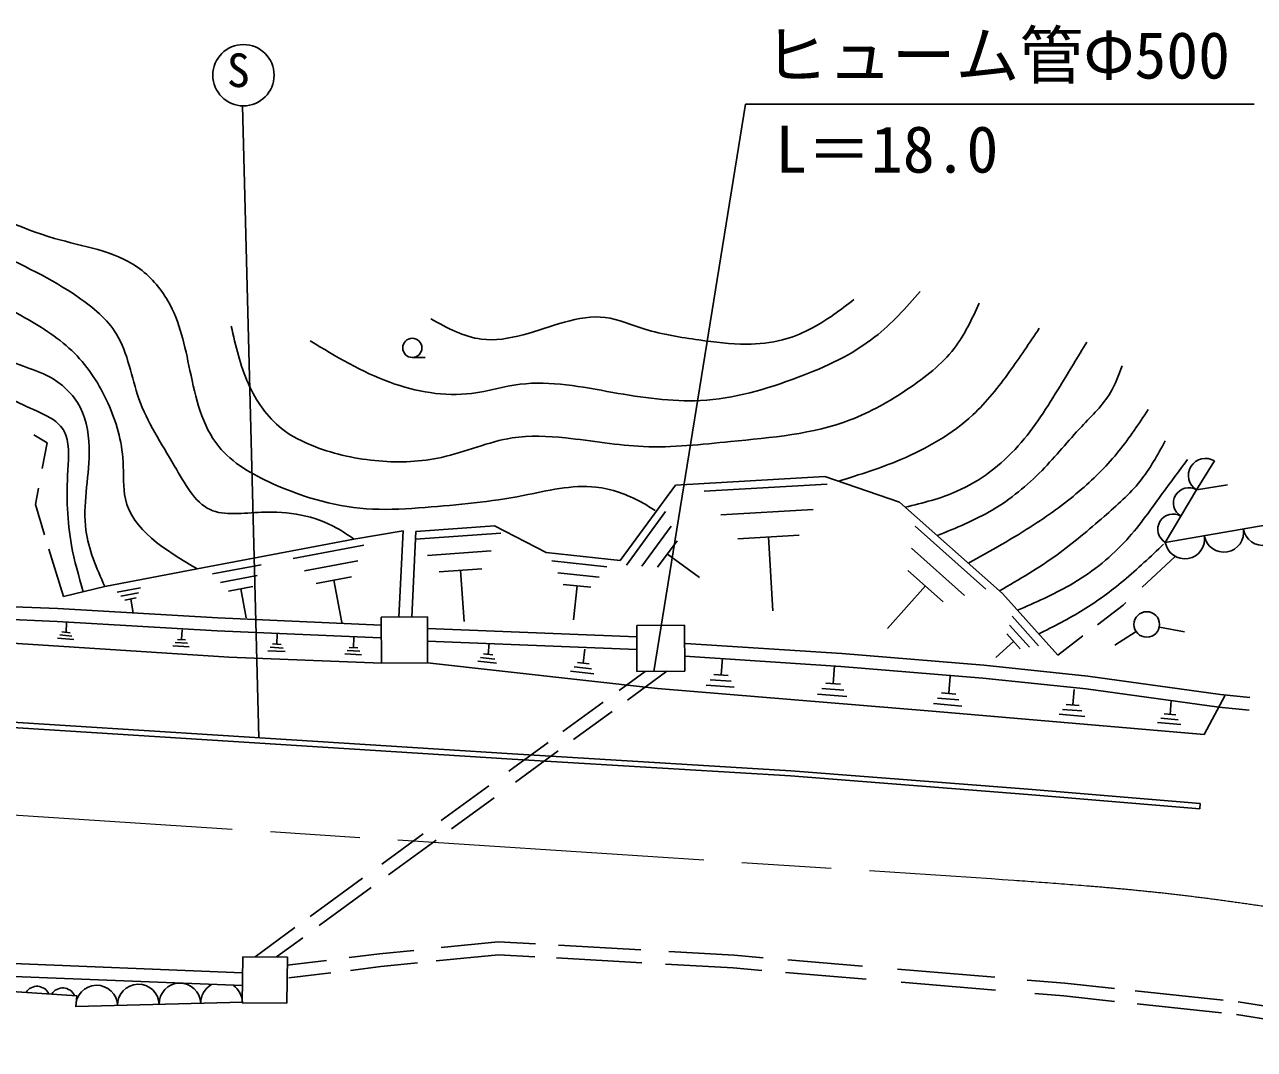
# Model space of a CAD drawing. Units: millimetres, scale not verified. Extents: x 40000 to 680000, y 20000 to 380000.
# Drawn here: x 390362 to 438517, y 297058 to 337175 of the extents above; entities that cross this region are included whole.
import ezdxf
from ezdxf.enums import TextEntityAlignment as Align

# ---------------------------------------------------------------- set-up
doc = ezdxf.new("R2010")
doc.units = ezdxf.units.MM
doc.header["$LTSCALE"] = 1000
doc.linetypes.add('CHAIN', pattern=[18.5, 12, -1.5, 3.5, -1.5])
for name, color, linetype, lineweight in [('M-BGD', 7, 'Continuous', 25), ('M-BMK', 2, 'CHAIN', 13), ('M-STR-STR3', 7, 'Continuous', 25), ('M-STR-STRC', 7, 'Continuous', 25)]:
    doc.layers.add(name, color=color, linetype=linetype, lineweight=lineweight)
doc.styles.add('ＭＳ ゴシック', font='')
doc.styles.get('ＭＳ ゴシック').set_extended_font_data('MS Gothic')

msp = doc.modelspace()

# ---------------------------------------------------------------- linework, layer by layer
at = {"layer": 'M-BGD'}
for p, q in [((405543, 324144), (406043, 324144)), ((390725, 321120), (391242, 320800)), ((391242, 320800), (391053, 319799)), ((436250, 318959), (436949, 320095)), ((415850, 319151), (421701, 319488)), ((421701, 319488), (424626, 318476)), ((390908, 319031), (390786, 318385)), ((413684, 316197), (415850, 319151)), ((416966, 318910), (421786, 319190)), ((436250, 318959), (435027, 316906)), ((437458, 319160), (436250, 318959)), ((390786, 318385), (391148, 317195)), ((424626, 318476), (428648, 314904)), ((413926, 316020), (415456, 318110)), ((417626, 317980), (421246, 318190)), ((403258, 317034), (405182, 317353)), ((405021, 313980), (405182, 317353)), ((405681, 317329), (408762, 317548)), ((408762, 317548), (410787, 316507)), ((414536, 315980), (415686, 317540)), ((425236, 317540), (427996, 315070)), ((435027, 316906), (439613, 317693)), ((397114, 315865), (403258, 317034)), ((405522, 313983), (405681, 317329)), ((405666, 317030), (409006, 317270)), ((415146, 315930), (415916, 316970)), ((418286, 317050), (420696, 317190)), ((419656, 314230), (419496, 317120)), ((391317, 316639), (391880, 314786)), ((400876, 316270), (403646, 316800)), ((406136, 316390), (408636, 316570)), ((410787, 316507), (413684, 316197)), ((416786, 315530), (415536, 316450)), ((425096, 316680), (427166, 314830)), ((397726, 315670), (399626, 316030)), ((401326, 315790), (403406, 316180)), ((411006, 316180), (413166, 315950)), ((434124, 315153), (435417, 316359)), ((393500, 315174), (397114, 315865)), ((398036, 315340), (399466, 315610)), ((401776, 315300), (403166, 315560)), ((402786, 313770), (402476, 315430)), ((406596, 315750), (408266, 315870)), ((407576, 313810), (407436, 315810)), ((411236, 315720), (412856, 315550)), ((424946, 315810), (426326, 314580)), ((391880, 314786), (393500, 315174)), ((393986, 314960), (394896, 315130)), ((398346, 315000), (399296, 315180)), ((399036, 313950), (398826, 315090)), ((411456, 315260), (412536, 315150)), ((411856, 313880), (411996, 315210)), ((424156, 313540), (425636, 315200)), ((383588, 314650), (391661, 314313)), ((394136, 314800), (394816, 314930)), ((394286, 314640), (394736, 314730)), ((394616, 314140), (394516, 314690)), ((428648, 314904), (430814, 312485)), ((432368, 313680), (433373, 314454)), ((433373, 314454), (433479, 314552)), ((383565, 314151), (391636, 313813)), ((391661, 314313), (397933, 313947)), ((404323, 313977), (406134, 313985)), ((404331, 312177), (404323, 313977)), ((406134, 313985), (406142, 312185)), ((429026, 314020), (430066, 312860)), ((391636, 313813), (397907, 313448)), ((392006, 313770), (391986, 313390)), ((397933, 313947), (404324, 313666)), ((406136, 313538), (414334, 313208)), ((414332, 313653), (416207, 313662)), ((414341, 311853), (414332, 313653)), ((416207, 313662), (416215, 311862)), ((428926, 313670), (429706, 312800)), ((434796, 313590), (435776, 313400)), ((388168, 313070), (398366, 312418)), ((392286, 313110), (391646, 313150)), ((392216, 313240), (391736, 313280)), ((392146, 313370), (391826, 313400)), ((396666, 313090), (396346, 313110)), ((396526, 313480), (396506, 313100)), ((397907, 313448), (404302, 313167)), ((400256, 313330), (400236, 312920)), ((403256, 313180), (403246, 312790)), ((406138, 313038), (414337, 312708)), ((428386, 312400), (429086, 313030)), ((428826, 313320), (429346, 312740)), ((430814, 312485), (431802, 313244)), ((433886, 313420), (433046, 312880)), ((396806, 312820), (396166, 312860)), ((396736, 312960), (396256, 312990)), ((400566, 312630), (399886, 312660)), ((400486, 312770), (399976, 312800)), ((400406, 312910), (400066, 312930)), ((403556, 312510), (402906, 312540)), ((403486, 312650), (402996, 312670)), ((403406, 312780), (403076, 312790)), ((408696, 312500), (408326, 312540)), ((408556, 312960), (408516, 312520)), ((412296, 312730), (412236, 312180)), ((416245, 312949), (422358, 312551)), ((422358, 312551), (427923, 312093)), ((398366, 312418), (404331, 312177)), ((406142, 312185), (404331, 312177)), ((406142, 312185), (415145, 311180)), ((408846, 312180), (408106, 312260)), ((408776, 312340), (408216, 312400)), ((412466, 312150), (412006, 312200)), ((416213, 312450), (422321, 312053)), ((417686, 312370), (417636, 311720)), ((422076, 312070), (422026, 311380)), ((422321, 312053), (427877, 311595)), ((427923, 312093), (431990, 311667)), ((412656, 311760), (411736, 311860)), ((412566, 311960), (411876, 312030)), ((413641, 311110), (414659, 311855)), ((413973, 310733), (415512, 311859)), ((416215, 311862), (414341, 311853)), ((417906, 311690), (417356, 311740)), ((426606, 311670), (426546, 311000)), ((427877, 311595), (431929, 311170)), ((431990, 311667), (437184, 310948)), ((415145, 311180), (425897, 310300)), ((418146, 311240), (417056, 311320)), ((418026, 311470), (417206, 311530)), ((422436, 311120), (421576, 311190)), ((422306, 311360), (421736, 311400)), ((431456, 311150), (431406, 310540)), ((431929, 311170), (437126, 310451)), ((411439, 309499), (413012, 310650)), ((422556, 310870), (421406, 310970)), ((427066, 310500), (425946, 310600)), ((426946, 310740), (426106, 310810)), ((426826, 310970), (426266, 311020)), ((435256, 310720), (435216, 310170)), ((436552, 309388), (437368, 310930)), ((437184, 310948), (438338, 310835)), ((411854, 309183), (413369, 310291)), ((425897, 310300), (436552, 309388)), ((431876, 310090), (430866, 310180)), ((431766, 310310), (431006, 310370)), ((431656, 310520), (431146, 310560)), ((435436, 310150), (434986, 310190)), ((437126, 310451), (438310, 310335)), ((387031, 309841), (409455, 308425)), ((387044, 310041), (409467, 308624)), ((435636, 309770), (434726, 309850)), ((435536, 309960), (434856, 310020)), ((409318, 307948), (410859, 309075)), ((409579, 307519), (411254, 308744)), ((409455, 308425), (420358, 307769)), ((409467, 308624), (420371, 307969)), ((420358, 307769), (429646, 307042)), ((420371, 307969), (429662, 307242)), ((406672, 306012), (408538, 307377)), ((429662, 307242), (436396, 306680)), ((407083, 305693), (408743, 306908)), ((429646, 307042), (436380, 306481)), ((436396, 306680), (436380, 306481)), ((404346, 304311), (405975, 305502)), ((404611, 303885), (406482, 305254)), ((401545, 302262), (403599, 303764)), ((401902, 301903), (403935, 303390)), ((399387, 300683), (400949, 301826)), ((400225, 300677), (401253, 301429)), ((406675, 301042), (408902, 301267)), ((408902, 301267), (410369, 301184)), ((411264, 301134), (414487, 300951)), ((377663, 300912), (398898, 300055)), ((398888, 298887), (398903, 300687)), ((398903, 300687), (400651, 300673)), ((400651, 300673), (400636, 298873)), ((400648, 300350), (402188, 300541)), ((403074, 300651), (404254, 300797)), ((404254, 300797), (405602, 300933)), ((406482, 300520), (408913, 300766)), ((408913, 300766), (410347, 300685)), ((411193, 300637), (414537, 300448)), ((415589, 300889), (418146, 300745)), ((418146, 300745), (419286, 300648)), ((420254, 300566), (423176, 300319)), ((377352, 300147), (392414, 299160)), ((377545, 300416), (398894, 299554)), ((400710, 299854), (402357, 300058)), ((403120, 300153), (404310, 300300)), ((404310, 300300), (405751, 300446)), ((415463, 300396), (418110, 300246)), ((418110, 300246), (419236, 300151)), ((420156, 300073), (423311, 299806)), ((424548, 300203), (428349, 299881)), ((424679, 299690), (428378, 299377)), ((429622, 299773), (431097, 299648)), ((431097, 299648), (433043, 299438)), ((392414, 299160), (392371, 298731)), ((429916, 299246), (431049, 299150)), ((431049, 299150), (433043, 298936)), ((433854, 299351), (437290, 298981)), ((392371, 298731), (398893, 298902)), ((400636, 298873), (398888, 298887)), ((433920, 298841), (437235, 298484)), ((437886, 298917), (441051, 298412)), ((437820, 298421), (440801, 297945))]:
    msp.add_line(p, q, dxfattribs=at)
for centre, radius in [((405543, 324519), 375), ((434302, 313693), 500)]:
    msp.add_circle(centre, radius, dxfattribs=at)
for centre, radius, start, end in [((436600, 319527), 667, 58.3925, 238.3925), ((435945, 318446), 597, 59.2159, 239.2158), ((435333, 317420), 597, 59.2159, 239.2158), ((437320, 317299), 776, 189.7276, 9.7276), ((438849, 317562), 776, 189.7276, 9.7276), ((435792, 317037), 776, 189.7276, 9.7276), ((390849, 299026), 503, 24.1173, 148.3845), ((393186, 298752), 816, 1.5074, 181.5074), ((394817, 298795), 816, 1.5074, 181.5074), ((396447, 298838), 816, 1.5074, 181.5074), ((398078, 298881), 816, 118.925, 181.5074), ((398078, 298881), 816, 1.5074, 55.7114), ((391854, 298961), 503, 24.1173, 148.3845)]:
    msp.add_arc(centre, radius, start, end, dxfattribs=at)
for points, knots in [([(324987, 329298), (325555, 328614), (326122, 327930), (326847, 327645), (327646, 327330), (328637, 327499), (329586, 327645), (330836, 327837), (332012, 327992), (333099, 328471), (333927, 328836), (334704, 329390), (335578, 329660), (336384, 329908), (337274, 329915), (338110, 329763), (339302, 329546), (340386, 329006), (341520, 328575), (342389, 328244), (343287, 327977), (344206, 327903), (345208, 327822), (346235, 327969), (347203, 328265), (348737, 328733), (350125, 329572), (351491, 330383), (352428, 330939), (353356, 331481), (354384, 331933), (355507, 332426), (356751, 332811), (357897, 332656), (359198, 332480), (360373, 331608), (361617, 331003), (362717, 330468), (363870, 330140), (365078, 330021), (366423, 329889), (367835, 330016), (369056, 330486), (369903, 330812), (370658, 331304), (371588, 331623), (372402, 331902), (373350, 332050), (374016, 331726), (374801, 331344), (375194, 330308), (375824, 329505), (376323, 328870), (376970, 328381), (377684, 328213), (378669, 327982), (379783, 328360), (380732, 328885), (381337, 329219), (381876, 329612), (382489, 329815), (383254, 330068), (384136, 330024), (384969, 329866), (386450, 329586), (387776, 328943), (389102, 328316), (390247, 327774), (391393, 327244), (392460, 326508), (393042, 326106), (393601, 325644), (393958, 325062), (394417, 324312), (394543, 323365), (394836, 322530), (395163, 321601), (395699, 320811), (396231, 319895), (396625, 319219), (397017, 318474), (397626, 318190), (398185, 317931), (398926, 318058), (399641, 318087), (400708, 318130), (401718, 317955), (402586, 317467), (402817, 317337), (403037, 317186), (403258, 317034)], [0, 0, 0, 0, 1, 1, 1, 2, 2, 2, 3, 3, 3, 4, 4, 4, 5, 5, 5, 6, 6, 6, 7, 7, 7, 8, 8, 8, 9, 9, 9, 10, 10, 10, 11, 11, 11, 12, 12, 12, 13, 13, 13, 14, 14, 14, 15, 15, 15, 16, 16, 16, 17, 17, 17, 18, 18, 18, 19, 19, 19, 20, 20, 20, 21, 21, 21, 22, 22, 22, 23, 23, 23, 24, 24, 24, 25, 25, 25, 26, 26, 26, 27, 27, 27, 28, 28, 28, 29, 29, 29, 30, 30, 30, 30]), ([(376704, 332315), (377149, 331788), (377594, 331262), (378161, 330991), (378850, 330661), (379719, 330710), (380545, 330792), (381601, 330897), (382585, 331057), (383591, 331057), (384921, 331056), (386287, 330775), (387565, 330328), (388911, 329858), (390159, 329203), (391538, 328805), (392652, 328484), (393852, 328331), (394783, 327679), (395267, 327342), (395678, 326870), (395976, 326355), (396451, 325532), (396634, 324599), (396836, 323640), (397062, 322567), (397311, 321460), (397962, 320660), (398488, 320013), (399276, 319566), (400081, 319203), (401345, 318633), (402652, 318272), (403989, 318209), (404670, 318177), (405358, 318223), (406042, 318275), (407330, 318373), (408601, 318493), (409883, 318739), (410832, 318922), (411787, 319174), (412731, 319070), (413351, 319002), (413966, 318779), (414519, 318474), (414702, 318373), (414879, 318263), (415055, 318152)], [0, 0, 0, 0, 1, 1, 1, 2, 2, 2, 3, 3, 3, 4, 4, 4, 5, 5, 5, 6, 6, 6, 7, 7, 7, 8, 8, 8, 9, 9, 9, 10, 10, 10, 11, 11, 11, 12, 12, 12, 13, 13, 13, 14, 14, 14, 15, 15, 15, 16, 16, 16, 16]), ([(324459, 327137), (325238, 326809), (326017, 326482), (326822, 326188), (327520, 325933), (328237, 325703), (328966, 325657), (329678, 325612), (330402, 325742), (331110, 325900), (331942, 326086), (332753, 326311), (333542, 326608), (334345, 326910), (335126, 327287), (335973, 327470), (336786, 327645), (337661, 327641), (338449, 327404), (339122, 327201), (339732, 326829), (340372, 326519), (341268, 326086), (342222, 325776), (343201, 325635), (343946, 325528), (344706, 325519), (345456, 325591), (346710, 325712), (347939, 326062), (349103, 326541), (350206, 326996), (351251, 327566), (352308, 328111), (353213, 328577), (354127, 329024), (355049, 329459), (355679, 329757), (356312, 330049), (356994, 330211), (357783, 330398), (358639, 330412), (359404, 330189), (360233, 329947), (360955, 329426), (361725, 328995), (362638, 328483), (363617, 328097), (364643, 327956), (365434, 327848), (366254, 327886), (367030, 328067), (367974, 328286), (368854, 328716), (369727, 329150), (370203, 329386), (370677, 329623), (371185, 329769), (371718, 329921), (372289, 329972), (372843, 329835), (373402, 329697), (373944, 329366), (374236, 328907), (374491, 328505), (374556, 328006), (374744, 327536), (375004, 326888), (375498, 326296), (376115, 326055), (376642, 325850), (377258, 325901), (377839, 326011), (378524, 326141), (379158, 326355), (379784, 326608), (380703, 326980), (381602, 327438), (382569, 327691), (383252, 327869), (383969, 327945), (384669, 327890), (385692, 327810), (386680, 327452), (387631, 327050), (388575, 326650), (389482, 326207), (390372, 325702), (391069, 325306), (391756, 324873), (392317, 324309), (392867, 323757), (393296, 323080), (393621, 322364), (393951, 321638), (394173, 320872), (394218, 320065), (394246, 319568), (394207, 319056), (394307, 318606), (394575, 317397), (395844, 316631), (397114, 315865)], [0, 0, 0, 0, 1, 1, 1, 2, 2, 2, 3, 3, 3, 4, 4, 4, 5, 5, 5, 6, 6, 6, 7, 7, 7, 8, 8, 8, 9, 9, 9, 10, 10, 10, 11, 11, 11, 12, 12, 12, 13, 13, 13, 14, 14, 14, 15, 15, 15, 16, 16, 16, 17, 17, 17, 18, 18, 18, 19, 19, 19, 20, 20, 20, 21, 21, 21, 22, 22, 22, 23, 23, 23, 24, 24, 24, 25, 25, 25, 26, 26, 26, 27, 27, 27, 28, 28, 28, 29, 29, 29, 30, 30, 30, 31, 31, 31, 32, 32, 32, 33, 33, 33, 34, 34, 34, 34]), ([(324441, 325418), (325043, 325211), (325644, 325004), (326250, 324803), (326799, 324622), (327352, 324447), (327918, 324347), (328850, 324184), (329818, 324228), (330767, 324347), (331752, 324471), (332717, 324677), (333660, 324946), (334284, 325124), (334899, 325329), (335498, 325616), (335945, 325829), (336384, 326087), (336847, 326171), (337541, 326298), (338289, 326034), (338995, 325755), (340049, 325337), (341009, 324885), (342041, 324568), (342954, 324288), (343923, 324113), (344894, 324087), (345750, 324065), (346607, 324158), (347427, 324376), (348486, 324658), (349481, 325148), (350473, 325626), (351734, 326235), (352989, 326825), (354256, 327422), (355006, 327775), (355759, 328130), (356565, 328319), (357306, 328494), (358091, 328528), (358841, 328416), (359880, 328260), (360852, 327823), (361823, 327390), (362660, 327016), (363497, 326646), (364388, 326492), (365040, 326379), (365721, 326382), (366376, 326492), (367181, 326628), (367946, 326926), (368716, 327197), (369305, 327405), (369896, 327596), (370512, 327710), (371274, 327851), (372073, 327874), (372820, 327614), (373246, 327466), (373654, 327226), (373910, 326877), (374273, 326381), (374328, 325666), (374680, 325177), (374958, 324791), (375422, 324546), (375898, 324344), (376759, 323979), (377657, 323755), (378527, 323863), (379351, 323965), (380151, 324363), (380868, 324825), (381457, 325204), (381989, 325626), (382599, 325979), (383154, 326300), (383774, 326564), (384394, 326588), (385174, 326618), (385955, 326269), (386671, 325883), (387371, 325505), (388009, 325092), (388659, 324664), (389011, 324433), (389366, 324197), (389749, 324023), (390249, 323796), (390795, 323674), (391288, 323414), (391807, 323139), (392267, 322710), (392538, 322196), (392822, 321657), (392899, 321025), (392891, 320400), (392878, 319370), (392635, 318360), (392763, 317386), (392861, 316634), (393180, 315904), (393500, 315174)], [0, 0, 0, 0, 1, 1, 1, 2, 2, 2, 3, 3, 3, 4, 4, 4, 5, 5, 5, 6, 6, 6, 7, 7, 7, 8, 8, 8, 9, 9, 9, 10, 10, 10, 11, 11, 11, 12, 12, 12, 13, 13, 13, 14, 14, 14, 15, 15, 15, 16, 16, 16, 17, 17, 17, 18, 18, 18, 19, 19, 19, 20, 20, 20, 21, 21, 21, 22, 22, 22, 23, 23, 23, 24, 24, 24, 25, 25, 25, 26, 26, 26, 27, 27, 27, 28, 28, 28, 29, 29, 29, 30, 30, 30, 31, 31, 31, 32, 32, 32, 33, 33, 33, 34, 34, 34, 35, 35, 35, 35]), ([(343627, 322926), (344402, 322860), (345176, 322795), (345936, 322883), (346546, 322954), (347146, 323123), (347741, 323302), (348543, 323542), (349336, 323798), (350094, 324132), (351000, 324530), (351855, 325040), (352754, 325477), (353685, 325930), (354663, 326307), (355671, 326488), (356718, 326676), (357799, 326654), (358876, 326603), (359754, 326563), (360630, 326503), (361475, 326315), (362358, 326118), (363207, 325779), (364103, 325564), (365277, 325281), (366532, 325210), (367683, 325448), (368517, 325621), (369296, 325957), (370167, 326199), (370730, 326356), (371333, 326474), (371842, 326315), (372498, 326109), (373000, 325443), (373314, 324727), (373614, 324043), (373743, 323314), (374181, 322850), (374654, 322347), (375490, 322153), (376289, 322099), (377616, 322008), (378840, 322300), (379927, 322878), (380824, 323356), (381627, 324028), (382555, 324467), (383375, 324854), (384292, 325060), (385211, 325015), (386050, 324974), (386890, 324725), (387579, 324293), (388439, 323755), (389063, 322932), (390034, 322416), (390726, 322049), (391595, 321838), (391911, 321261), (392131, 320859), (392083, 320280), (392055, 319731), (392002, 318677), (392023, 317735), (392200, 316786), (392311, 316183), (392486, 315578), (392660, 314973)], [0, 0, 0, 0, 1, 1, 1, 2, 2, 2, 3, 3, 3, 4, 4, 4, 5, 5, 5, 6, 6, 6, 7, 7, 7, 8, 8, 8, 9, 9, 9, 10, 10, 10, 11, 11, 11, 12, 12, 12, 13, 13, 13, 14, 14, 14, 15, 15, 15, 16, 16, 16, 17, 17, 17, 18, 18, 18, 19, 19, 19, 20, 20, 20, 21, 21, 21, 22, 22, 22, 23, 23, 23, 23]), ([(401549, 324791), (402553, 324183), (403558, 323575), (404668, 323172), (405688, 322802), (406797, 322606), (407866, 322738), (408505, 322816), (409129, 323012), (409761, 323093), (410956, 323247), (412177, 322994), (413393, 322777), (414544, 322573), (415691, 322402), (416828, 322461), (418126, 322530), (419411, 322899), (420658, 323369), (421732, 323775), (422778, 324255), (423658, 324949), (424311, 325463), (424873, 326094), (425435, 326725)], [0, 0, 0, 0, 1, 1, 1, 2, 2, 2, 3, 3, 3, 4, 4, 4, 5, 5, 5, 6, 6, 6, 7, 7, 7, 8, 8, 8, 8]), ([(398451, 325369), (398627, 324602), (398802, 323835), (399128, 323111), (399429, 322443), (399858, 321812), (400426, 321362), (400812, 321057), (401262, 320835), (401725, 320656), (402531, 320345), (403377, 320163), (404236, 320092), (405057, 320023), (405890, 320054), (406692, 320233), (407627, 320441), (408520, 320849), (409458, 320995), (410140, 321101), (410847, 321067), (411546, 320995), (412572, 320889), (413581, 320700), (414594, 320656), (415725, 320607), (416861, 320739), (418009, 320854), (419607, 321013), (421225, 321139), (422694, 321700), (423485, 322002), (424232, 322431), (424952, 322914), (425626, 323366), (426276, 323867), (426758, 324494), (427167, 325026), (427457, 325649), (427746, 326272)], [0, 0, 0, 0, 1, 1, 1, 2, 2, 2, 3, 3, 3, 4, 4, 4, 5, 5, 5, 6, 6, 6, 7, 7, 7, 8, 8, 8, 9, 9, 9, 10, 10, 10, 11, 11, 11, 12, 12, 12, 13, 13, 13, 13]), ([(406268, 325652), (406913, 325300), (407557, 324949), (408244, 324861), (408775, 324794), (409332, 324884), (409881, 325031), (410978, 325324), (412046, 325842), (413098, 325708), (413616, 325642), (414130, 325418), (414651, 325256), (415346, 325040), (416055, 324934), (416767, 324833), (417385, 324746), (418005, 324663), (418630, 324664), (419105, 324664), (419583, 324712), (420041, 324833), (420761, 325023), (421432, 325392), (422045, 325821), (422316, 326011), (422576, 326212), (422835, 326414)], [0, 0, 0, 0, 1, 1, 1, 2, 2, 2, 3, 3, 3, 4, 4, 4, 5, 5, 5, 6, 6, 6, 7, 7, 7, 8, 8, 8, 9, 9, 9, 9]), ([(422242, 319301), (423059, 319557), (423876, 319813), (424670, 320148), (425695, 320581), (426682, 321146), (427492, 321898), (428034, 322401), (428497, 322989), (428931, 323591), (429333, 324147), (429711, 324716), (430089, 325285)], [0, 0, 0, 0, 1, 1, 1, 2, 2, 2, 3, 3, 3, 4, 4, 4, 4]), ([(424845, 318281), (425535, 318451), (426225, 318621), (426871, 318906), (427780, 319308), (428601, 319940), (429270, 320684), (429910, 321397), (430411, 322212), (430907, 323027), (431257, 323601), (431604, 324175), (431951, 324748)], [0, 0, 0, 0, 1, 1, 1, 2, 2, 2, 3, 3, 3, 4, 4, 4, 4]), ([(426094, 317171), (426833, 317470), (427572, 317769), (428254, 318172), (428968, 318594), (429621, 319131), (430202, 319725), (430742, 320277), (431219, 320879), (431754, 321446), (432156, 321872), (432590, 322278), (432883, 322773), (433074, 323096), (433204, 323456), (433334, 323817)], [0, 0, 0, 0, 1, 1, 1, 2, 2, 2, 3, 3, 3, 4, 4, 4, 5, 5, 5, 5]), ([(427317, 316086), (428188, 316573), (429060, 317061), (429896, 317605), (430543, 318026), (431168, 318481), (431752, 318987), (432280, 319445), (432774, 319945), (433213, 320487), (433628, 321001), (433993, 321554), (434357, 322106)], [0, 0, 0, 0, 1, 1, 1, 2, 2, 2, 3, 3, 3, 4, 4, 4, 4]), ([(428534, 315005), (429305, 315454), (430075, 315904), (430794, 316423), (431432, 316883), (432029, 317398), (432629, 317918), (433129, 318352), (433632, 318790), (434040, 319301), (434425, 319784), (434726, 320333), (435028, 320882)], [0, 0, 0, 0, 1, 1, 1, 2, 2, 2, 3, 3, 3, 4, 4, 4, 4]), ([(429236, 314247), (429938, 314551), (430640, 314854), (431302, 315237), (432081, 315687), (432805, 316247), (433419, 316902), (433951, 317469), (434400, 318108), (434858, 318737), (435203, 319211), (435553, 319679), (435903, 320148)], [0, 0, 0, 0, 1, 1, 1, 2, 2, 2, 3, 3, 3, 4, 4, 4, 4]), ([(430068, 313317), (430661, 313618), (431253, 313919), (431817, 314267), (432371, 314608), (432898, 314994), (433398, 315411), (433941, 315863), (434452, 316352), (434962, 316840)], [0, 0, 0, 0, 1, 1, 1, 2, 2, 2, 3, 3, 3, 3])]:
    msp.add_open_spline(points, degree=3, knots=knots, dxfattribs=at)
at = {"layer": 'M-BMK'}
msp.add_line((368059, 307669), (428220, 303743), dxfattribs=at)
msp.add_open_spline([(428220, 303743), (430563, 303579), (432906, 303415), (435237, 303151), (437640, 302878), (440031, 302497), (442421, 302116), (445268, 301661), (448114, 301203), (450944, 300654), (453559, 300147), (456159, 299562), (458736, 298889), (460915, 298320), (463077, 297689), (465239, 297058)], degree=3, knots=[0, 0, 0, 0, 1, 1, 1, 2, 2, 2, 3, 3, 3, 4, 4, 4, 5, 5, 5, 5], dxfattribs=at)
at = {"layer": 'M-STR-STR3'}
for p, q in [((415001, 311856), (418588, 334066)), ((418588, 334066), (438512, 334066))]:
    msp.add_line(p, q, dxfattribs=at)
at = {"layer": 'M-STR-STRC'}
msp.add_line((398891, 333996), (399537, 309252), dxfattribs=at)
msp.add_circle((398932, 335195), 1200, dxfattribs=at)

# ---------------------------------------------------------------- texts
at = {"layer": 'M-STR-STR3', "style": 'ＭＳ ゴシック'}
for s, p in [('ヒューム管Φ500', (419316, 334512)), ('L＝18.0', (419756, 330829))]:
    msp.add_text(s, height=1833, dxfattribs=at).set_placement(p, align=Align.BOTTOM_LEFT)
at = {"layer": 'M-STR-STRC', "style": 'ＭＳ ゴシック'}
msp.add_text('S', height=1320, dxfattribs=at).set_placement((398284, 334332), align=Align.BOTTOM_LEFT)

doc.saveas('drawing.dxf')
